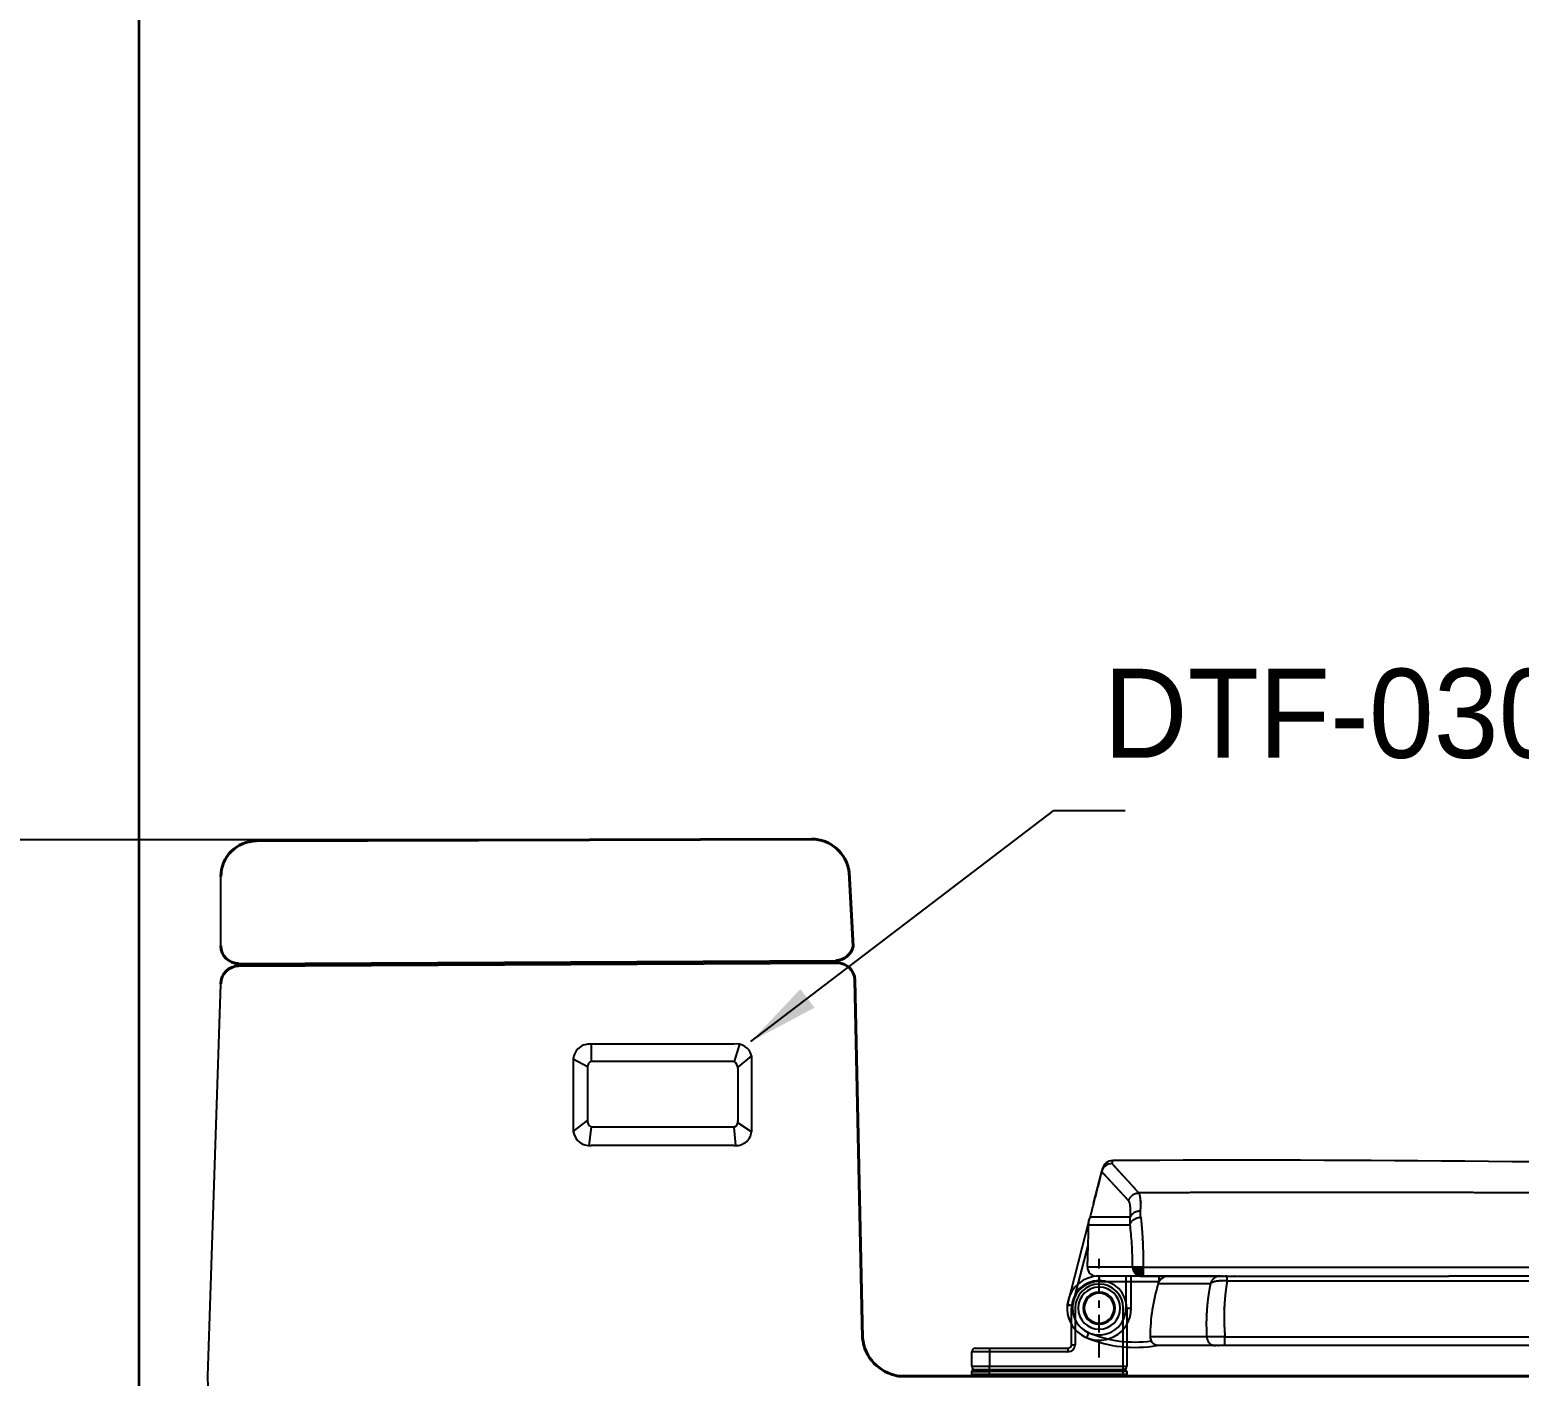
# Model space of a CAD drawing. Extents: x 1272 to 3698, y 823 to 4254.
# Drawn here: x 1716.7 to 2134.5, y 2160.8 to 2538.6 of the extents above; entities that cross this region are included whole.
import ezdxf

# ---------------------------------------------------------------- set-up
doc = ezdxf.new("R2010")
doc.units = 0
doc.header["$MEASUREMENT"] = 0
doc.linetypes.add('BORDER', pattern=[18, 5, -2, 5, -2, 2, -2])
doc.layers.get('0').update_dxf_attribs({"linetype": 'CONTINUOUS'})
doc.layers.get('Defpoints').update_dxf_attribs({"linetype": 'CONTINUOUS'})
for name, color, linetype in [('1', 2, 'CONTINUOUS'), ('Dim', 4, 'CONTINUOUS'), ('FAUCET', 4, 'CONTINUOUS'), ('Make2D$보임$선', 18, 'CONTINUOUS'), ('Make2D$보임$접선', 18, 'CONTINUOUS')]:
    doc.layers.add(name, color=color, linetype=linetype)
for name, color, linetype, lineweight in [('AM_6', 2, 'CONTINUOUS', 30), ('OUTLINE', 11, 'CONTINUOUS', 40), ('Y', 202, 'CONTINUOUS', 35)]:
    doc.layers.add(name, color=color, linetype=linetype, lineweight=lineweight)
doc.styles.add('h', font='', dxfattribs={"height": 30})
doc.styles.get("Standard").update_dxf_attribs({"font": 'txt.shx', "bigfont": 'ghs.shx'})
doc.styles.get('h').set_extended_font_data('Haansoft Batang')
doc.dimstyles.new('SERIM', dxfattribs={"dimscale": 10, "dimtxt": 3, "dimasz": 2, "dimexe": 1, "dimexo": 1.5, "dimgap": 1, "dimtad": 1, "dimtoh": 1, "dimdec": 0, "dimdsep": 46, "dimtxsty": 'h', "dimcen": -0.3, "dimclrt": 2, "dimadec": 0, "dimazin": 0, "dimtfac": 1, "dimtdec": 0, "dimtmove": 1, "dimatfit": 3, "dimfxl": 0, "dimtolj": 1, "dimtzin": 0, "dimarcsym": 0})
doc.dimstyles.get("Standard").update_dxf_attribs({"dimtxt": 0.18, "dimasz": 0.18, "dimexe": 0.18, "dimexo": 0.0625, "dimgap": 0.09, "dimtad": 0, "dimtih": 1, "dimtoh": 1, "dimdec": 4, "dimzin": 0, "dimdsep": 46, "dimtxsty": 'Standard', "dimcen": 0.09, "dimadec": 0, "dimazin": 0, "dimtfac": 1, "dimtdec": 4, "dimtofl": 0, "dimtmove": 0, "dimatfit": 0, "dimfxl": 0, "dimtolj": 1, "dimtzin": 0, "dimarcsym": 0})

# ---------------------------------------------------------------- blocks, each defined once
blk = doc.blocks.new('*D8')
at = {"layer": 'Defpoints', "color": 0}
for p in [(1876.98, 2311.36), (1645.04, 1781.01), (1877.04, 1781.01)]:
    blk.add_point(p, dxfattribs=at)
at = {"layer": 'Dim', "color": 0, "lineweight": -2}
for p, q in [((1866.98, 2311.36), (1616.24, 2311.36)), ((1645.04, 2282.56), (1645.04, 2070.18)), ((1645.04, 1809.81), (1645.04, 2022.18)), ((1867.04, 1781.01), (1616.24, 1781.01))]:
    blk.add_line(p, q, dxfattribs=at)
at = {"layer": 'Dim', "color": 0}
for points in [[(1640.24, 2282.56), (1649.84, 2282.56), (1645.04, 2311.36)], [(1640.24, 1809.81), (1649.84, 1809.81), (1645.04, 1781.01)]]:
    blk.add_solid(points, dxfattribs=at)
at = {"layer": 'Dim', "color": 0, "insert": (1645.04, 2046.18), "char_height": 40, "attachment_point": 5}
blk.add_mtext('\\A1;{\\H0.72x;530}', dxfattribs=at)

msp = doc.modelspace()

# ---------------------------------------------------------------- linework, layer by layer
for p, q in [((1874.17, 2253.98), (1874.17, 2249.11)), ((1915.79, 2253.99), (1914.29, 2249.11)), ((1869.17, 2249.88), (1873.15, 2247.72)), ((1919.17, 2250.77), (1915.29, 2247.58)), ((1869.17, 2229.51), (1873.14, 2232.62)), ((1919.17, 2229.43), (1915.29, 2231.92)), ((1873.66, 2225.56), (1874.29, 2230.72)), ((1914.8, 2225.54), (1914.29, 2230.72))]:
    msp.add_line(p, q)
at = {"color": 0, "ltscale": 50}
msp.add_line((2030.64, 2160.89), (1966.64, 2160.89), dxfattribs=at)
msp.add_circle((2016.68, 2179.94), 4.37, dxfattribs=at)
for centre, radius, start, end in [((1874.58, 2247.71), 1.43, 101.7858, 186.2046), ((1913.36, 2247.41), 1.94, 354.9548, 61.2904), ((1875.29, 2232.62), 2.16, 172.0736, 242.2832), ((1913.73, 2232.2), 1.58, 290.6327, 10.2856)]:
    msp.add_arc(centre, radius, start, end)
at = {"layer": '1', "color": 7, "linetype": 'BORDER'}
msp.add_line((2016.68, 2166.07), (2016.68, 2193.81), dxfattribs=at)
msp.add_line((2016.68, 2166.07), (2016.68, 2193.81), dxfattribs=at)
at = {"layer": '1', "color": 7}
for p, q in [((2008.93, 2169.69), (2008.93, 2179.94)), ((2009.93, 2179.94), (2009.93, 2169.69)), ((2023.43, 2163.69), (2023.43, 2179.94)), ((2024.43, 2179.94), (2024.43, 2163.69)), ((1981.93, 2168.69), (1985.93, 2168.69)), ((1985.93, 2168.69), (1985.93, 2167.69)), ((1985.93, 2168.69), (2007.93, 2168.69)), ((2007.93, 2168.69), (2007.93, 2167.69)), ((2008.93, 2169.69), (2009.93, 2169.69)), ((1980.93, 2163.69), (1980.93, 2167.69)), ((1985.93, 2167.69), (1980.93, 2167.69)), ((2007.93, 2167.69), (1985.93, 2167.69)), ((1985.93, 2167.69), (1985.93, 2163.69)), ((1980.93, 2163.69), (1985.93, 2163.69)), ((1980.93, 2161.39), (1980.93, 2162.19)), ((1980.93, 2162.19), (1985.93, 2162.19)), ((1980.93, 2161.39), (1985.93, 2161.39)), ((1981.43, 2162.69), (1985.93, 2162.69)), ((1981.43, 2160.89), (1985.93, 2160.89)), ((1985.93, 2163.69), (2023.43, 2163.69)), ((1985.93, 2162.69), (1985.93, 2163.69)), ((1985.93, 2162.69), (2023.43, 2162.69)), ((1985.93, 2162.69), (1985.93, 2162.19)), ((1985.93, 2161.39), (1985.93, 2162.19)), ((2023.43, 2162.19), (1985.93, 2162.19)), ((1985.93, 2160.89), (1985.93, 2161.39)), ((1985.93, 2161.39), (2023.43, 2161.39)), ((2023.93, 2160.89), (1985.93, 2160.89)), ((2023.43, 2163.69), (2024.43, 2163.69)), ((2023.43, 2162.69), (2023.43, 2163.69)), ((2023.43, 2162.69), (2023.43, 2162.19)), ((2023.43, 2162.69), (2023.93, 2162.69)), ((2023.43, 2161.39), (2023.43, 2162.19)), ((2024.43, 2162.19), (2023.43, 2162.19)), ((2023.43, 2160.89), (2023.43, 2161.39)), ((2023.43, 2161.39), (2024.43, 2161.39)), ((2024.43, 2162.19), (2024.43, 2161.39))]:
    msp.add_line(p, q, dxfattribs=at)
for centre, radius, start, end in [((2016.68, 2179.94), 7.75, 0, 180), ((2016.68, 2179.94), 6.75, 0, 180), ((1981.93, 2167.69), 1, 90, 180), ((2007.93, 2169.69), 1, 270, 0), ((2007.93, 2169.69), 2, 270, 0), ((1981.93, 2163.69), 1, 180, 270), ((1981.43, 2162.19), 0.5, 90, 180), ((1981.43, 2161.39), 0.5, 180, 270), ((2023.43, 2163.69), 1, 270, 0), ((2023.93, 2162.19), 0.5, 0, 90), ((2023.93, 2161.39), 0.5, 270, 0)]:
    msp.add_arc(centre, radius, start, end, dxfattribs=at)
at = {"layer": 'Dim', "color": 0}
for p, q in [((1770.3, 2281.61), (1770.3, 2301.01)), ((1775.3, 2276.61), (1942.78, 2277.51)), ((1766.68, 2160.9), (1770.3, 2270.95)), ((1770.3, 2021.01), (1766.68, 2160.9))]:
    msp.add_line(p, q, dxfattribs=at)
at = {"layer": 'Dim', "color": 7}
msp.add_line((1996.93, 2168.69), (2007.93, 2168.69), dxfattribs=at)
at = {"layer": 'FAUCET', "color": 0}
for p, q in [((1914.17, 2253.98), (1874.17, 2253.98)), ((1869.17, 2249.88), (1869.17, 2229.51)), ((1873.15, 2247.72), (1873.16, 2232.32)), ((1914.29, 2249.11), (1874.29, 2249.11)), ((1919.17, 2250.77), (1919.17, 2229.43)), ((1915.29, 2247.58), (1915.29, 2231.92)), ((1914.29, 2230.72), (1874.29, 2230.72)), ((1914.17, 2225.59), (1874.17, 2225.59))]:
    msp.add_line(p, q, dxfattribs=at)
for centre, radius, start, end in [((1873.66, 2249.51), 4.5, 83.4475, 175.1994), ((1915, 2249.77), 4.29, 13.4659, 101.1835), ((1873.66, 2230.07), 4.52, 187.1369, 276.583), ((1914.8, 2229.95), 4.41, 261.8824, 353.179)]:
    msp.add_arc(centre, radius, start, end, dxfattribs=at)
at = {"layer": 'Make2D$보임$선', "color": 7}
for p, q in [((2017.41, 2218.33), (2017.46, 2218.51)), ((2017.47, 2218.55), (2017.46, 2218.51)), ((2017.48, 2218.59), (2017.47, 2218.55)), ((2017.47, 2218.55), (2017.47, 2218.55)), ((2017.49, 2218.63), (2017.48, 2218.59)), ((2017.48, 2218.59), (2017.48, 2218.59)), ((2017.5, 2218.67), (2017.49, 2218.63)), ((2017.49, 2218.63), (2017.49, 2218.63)), ((2017.51, 2218.7), (2017.5, 2218.67)), ((2017.5, 2218.67), (2017.5, 2218.67)), ((2017.52, 2218.74), (2017.51, 2218.71)), ((2017.51, 2218.7), (2017.51, 2218.71)), ((2017.52, 2218.77), (2017.53, 2218.78)), ((2017.52, 2218.77), (2017.52, 2218.74)), ((2017.52, 2218.74), (2017.52, 2218.74)), ((2017.54, 2218.83), (2017.53, 2218.81)), ((2017.53, 2218.8), (2017.53, 2218.81)), ((2017.53, 2218.8), (2017.53, 2218.78)), ((2017.55, 2218.86), (2017.54, 2218.84)), ((2017.54, 2218.83), (2017.54, 2218.84)), ((2017.55, 2218.89), (2017.55, 2218.86)), ((2017.55, 2218.89), (2017.56, 2218.89)), ((2017.55, 2218.86), (2017.55, 2218.86)), ((2017.57, 2218.94), (2017.56, 2218.92)), ((2017.56, 2218.91), (2017.56, 2218.92)), ((2017.56, 2218.91), (2017.56, 2218.89)), ((2017.58, 2218.98), (2017.57, 2218.96)), ((2017.57, 2218.96), (2017.57, 2218.94)), ((2017.57, 2218.96), (2017.57, 2218.96)), ((2017.57, 2218.94), (2017.57, 2218.94)), ((2017.59, 2219.01), (2017.58, 2219)), ((2017.58, 2219), (2017.58, 2218.98)), ((2017.58, 2219), (2017.58, 2219)), ((2017.58, 2218.98), (2017.58, 2218.98)), ((2017.6, 2219.05), (2017.59, 2219.05)), ((2017.59, 2219.04), (2017.59, 2219.05)), ((2017.59, 2219.04), (2017.59, 2219.03)), ((2017.59, 2219.03), (2017.59, 2219.02)), ((2017.59, 2219.03), (2017.59, 2219.03)), ((2017.59, 2219.01), (2017.59, 2219.02)), ((2017.6, 2219.05), (2017.61, 2219.09)), ((2015.08, 2209.3), (2017.39, 2218.27)), ((2013.81, 2204.41), (2007.77, 2181.04)), ((2013.81, 2204.42), (2014.02, 2205.23)), ((2013.36, 2191.44), (2013.57, 2197.48)), ((2026.06, 2191.44), (2013.36, 2191.44)), ((2026.19, 2191.44), (2026.06, 2191.44)), ((2026.19, 2191.44), (2026.19, 2191.44)), ((2026.41, 2191.44), (2026.19, 2191.44)), ((2026.41, 2191.44), (2026.41, 2191.44)), ((2026.7, 2191.44), (2026.41, 2191.44)), ((2026.7, 2191.44), (2026.7, 2191.44)), ((2027.07, 2191.44), (2026.7, 2191.44)), ((2027.07, 2191.44), (2027.07, 2191.44)), ((2027.51, 2191.44), (2027.07, 2191.44)), ((2027.51, 2191.44), (2027.51, 2191.44)), ((2027.51, 2191.44), (2027.51, 2191.44)), ((2028, 2191.44), (2027.51, 2191.44)), ((2028.52, 2191.44), (2028, 2191.44)), ((2029.06, 2191.44), (2028.52, 2191.44)), ((2029.06, 2191.44), (2233.38, 2191.44)), ((2028.48, 2188.94), (2015.86, 2188.94)), ((2033.51, 2188.94), (2016.68, 2188.94)), ((2025.68, 2179.94), (2025.68, 2188.94)), ((2028.33, 2189.12), (2028.33, 2189.12)), ((2028.67, 2188.94), (2028.68, 2188.94)), ((2028.7, 2188.94), (2028.68, 2188.94)), ((2028.74, 2188.94), (2028.78, 2188.94)), ((2028.81, 2188.94), (2028.86, 2188.94)), ((2028.89, 2188.94), (2028.95, 2188.94)), ((2028.95, 2188.94), (2028.94, 2188.94)), ((2028.96, 2188.94), (2028.99, 2188.94)), ((2028.96, 2188.94), (2028.96, 2188.94)), ((2029.04, 2188.94), (2028.99, 2188.94)), ((2029.04, 2188.94), (2032.23, 2188.94)), ((2032.23, 2188.94), (2033.83, 2188.94)), ((2032.23, 2188.94), (2032.23, 2188.94)), ((2035.11, 2188.94), (2033.51, 2188.94)), ((2033.83, 2188.94), (2035.43, 2188.94)), ((2033.83, 2188.94), (2033.83, 2188.94)), ((2035.13, 2188.94), (2035.11, 2188.94)), ((2036.05, 2188.94), (2035.13, 2188.94)), ((2035.43, 2188.94), (2037.02, 2188.94)), ((2035.43, 2188.94), (2035.43, 2188.94)), ((2050.65, 2188.94), (2036.12, 2188.94)), ((2037.03, 2188.94), (2037.02, 2188.94)), ((2037.03, 2188.94), (2038.62, 2188.94)), ((2038.62, 2188.94), (2040.22, 2188.94)), ((2038.62, 2188.94), (2038.62, 2188.94)), ((2040.22, 2188.94), (2041.81, 2188.94)), ((2040.22, 2188.94), (2040.22, 2188.94)), ((2041.82, 2188.94), (2041.81, 2188.94)), ((2041.82, 2188.94), (2043.41, 2188.94)), ((2043.42, 2188.94), (2043.41, 2188.94)), ((2043.42, 2188.94), (2045.01, 2188.94)), ((2045.01, 2188.94), (2046.6, 2188.94)), ((2045.01, 2188.94), (2045.01, 2188.94)), ((2046.61, 2188.94), (2046.6, 2188.94)), ((2046.61, 2188.94), (2048.2, 2188.94)), ((2048.21, 2188.94), (2048.2, 2188.94)), ((2048.21, 2188.94), (2049.8, 2188.94)), ((2049.81, 2188.94), (2049.8, 2188.94)), ((2049.81, 2188.94), (2051.4, 2188.94)), ((2050.73, 2188.94), (2050.7, 2188.94)), ((2050.73, 2188.94), (2050.92, 2188.94)), ((2050.98, 2188.94), (2050.92, 2188.94)), ((2050.98, 2188.94), (2051.31, 2188.94)), ((2051.43, 2188.94), (2051.31, 2188.94)), ((2051.4, 2188.94), (2052.99, 2188.94)), ((2051.4, 2188.94), (2051.4, 2188.94)), ((2051.43, 2188.94), (2051.46, 2188.94)), ((2051.49, 2188.94), (2051.46, 2188.94)), ((2051.49, 2188.94), (2052, 2188.94)), ((2052.52, 2188.94), (2052, 2188.94)), ((2052.52, 2188.94), (2114.78, 2188.94)), ((2053, 2188.94), (2052.99, 2188.94)), ((2053, 2188.94), (2054.59, 2188.94)), ((2054.6, 2188.94), (2054.59, 2188.94)), ((2054.6, 2188.94), (2056.19, 2188.94)), ((2056.19, 2188.94), (2057.78, 2188.94)), ((2056.19, 2188.94), (2056.19, 2188.94)), ((2057.79, 2188.94), (2057.78, 2188.94)), ((2057.79, 2188.94), (2059.38, 2188.94)), ((2059.39, 2188.94), (2059.38, 2188.94)), ((2059.39, 2188.94), (2060.98, 2188.94)), ((2060.99, 2188.94), (2060.98, 2188.94)), ((2060.99, 2188.94), (2062.57, 2188.94)), ((2062.58, 2188.94), (2062.57, 2188.94)), ((2062.58, 2188.94), (2064.17, 2188.94)), ((2064.18, 2188.94), (2064.17, 2188.94)), ((2064.18, 2188.94), (2065.77, 2188.94)), ((2065.78, 2188.94), (2065.77, 2188.94)), ((2065.78, 2188.94), (2081.73, 2188.94)), ((2466.99, 2188.94), (2114.78, 2188.94)), ((2049.23, 2169.44), (2032.58, 2169.44)), ((2051.96, 2171.94), (2046.84, 2171.94)), ((2050.1, 2169.44), (2049.29, 2169.44)), ((2051.92, 2169.44), (2050.24, 2169.44)), ((2455.18, 2169.44), (2051.92, 2169.44)), ((2051.97, 2171.94), (2051.96, 2171.94)), ((2051.97, 2171.94), (2457.32, 2171.94))]:
    msp.add_line(p, q, dxfattribs=at)
for centre, radius, start, end in [((2020.3, 2217.51), 3, 90.3387, 165.4135), ((2020.51, 2218.34), 3, 90.3003, 165.5), ((2057.18, -4778.56), 7000, 86.850809, 90.300263), ((2017.41, 2218.27), 0.0154, 165.4229, 194.6718), ((2020.3, 2217.51), 3, 165.4481, 165.4842), ((2015.86, 2191.44), 2.5, 180.0233, 270.0233), ((2028.81, 2191.44), 2.62, 179.9744, 200.5533), ((2028.81, 2191.44), 2.62, 179.9743, 200.546), ((2028.72, 2191.4), 2.52, 200.4893, 223.3849), ((2029.2, 2191.44), 2.8, 179.9463, 199.1572), ((2029.21, 2191.44), 2.8, 179.9458, 199.1331), ((2028.98, 2191.35), 2.55, 199.001, 221.1158), ((2028.97, 2191.35), 2.55, 199.0263, 221.1554), ((2029.81, 2191.44), 3.1, 179.9169, 197.153), ((2029.81, 2191.44), 3.11, 179.9166, 197.127), ((2028.61, 2191.3), 2.36, 223.3559, 247.2273), ((2028.61, 2191.31), 2.38, 223.4417, 244.3217), ((2028.71, 2191.12), 2.2, 221.0733, 245.5139), ((2028.73, 2191.14), 2.23, 221.2255, 240.978), ((2030.7, 2191.43), 3.63, 179.8961, 194.5771), ((2030.72, 2191.43), 3.64, 179.8959, 194.5411), ((2032.11, 2191.43), 4.6, 179.8925, 191.4266), ((2032.13, 2191.43), 4.61, 179.8926, 191.3982), ((2034.67, 2191.43), 6.67, 179.9112, 187.8411), ((2034.67, 2191.43), 6.68, 179.9113, 187.8321), ((2033.09, 2191.22), 5.08, 187.8705, 193.6279), ((2041.86, 2191.43), 13.34, 179.9508, 183.9073), ((2041.89, 2191.43), 13.37, 179.9509, 183.8968), ((2016.68, 2179.94), 9, 90, 247.3801), ((2016.68, 2179.94), 5.9, 90, 270), ((2016.68, 2179.94), 5.9, 270, 90), ((2028.57, 2191.2), 2.26, 247.2878, 269.6009), ((2028.61, 2190.91), 1.97, 245.6396, 269.8698), ((2028.63, 2190.98), 2.04, 245.8581, 250.5698), ((2028.71, 2190.64), 1.7, 243.3035, 250.1045), ((2028.68, 2190.54), 1.6, 242.8983, 269.78), ((2028.78, 2190.22), 1.29, 239.1189, 252.5201), ((2028.87, 2189.81), 0.88, 232.1343, 252.5113), ((2029.01, 2189.51), 0.595, 220.815, 241.5758), ((2080.88, 2171.94), 49.9, 162.6349, 179.9994), ((2036.11, 2185.94), 3, 149.9467, 162.6348), ((2036.11, 2185.93), 3.01, 89.9706, 149.9249), ((2009.22, 2180.66), 1.5, 165.5, 174.484), ((2016.68, 2179.94), 4.5, 0, 180), ((2016.68, 2179.94), 4.2, 90, 270), ((2016.68, 2179.94), 4.2, 270, 90), ((2016.68, 2179.94), 9, 174.484, 0), ((2016.68, 2179.94), 4.5, 180, 0), ((2026.68, 2203.94), 35, 247.3801, 280.1873), ((2033.47, 2171.94), 2.5, 180.0026, 208.3322), ((2053.31, 2155.84), 16.16, 94.7751, 94.7836)]:
    msp.add_arc(centre, radius, start, end, dxfattribs=at)
for points, knots in [([(2017.4, 2218.26), (2017.12, 2217.19), (2016.84, 2216.12), (2016.56, 2215.05), (2016.42, 2214.5), (2016.28, 2213.95), (2016.14, 2213.4), (2015.99, 2212.85), (2015.85, 2212.3), (2015.71, 2211.75), (2015.57, 2211.2), (2015.43, 2210.65), (2015.28, 2210.1), (2015.14, 2209.55), (2015, 2209), (2014.86, 2208.45), (2014.78, 2208.18), (2014.71, 2207.9), (2014.64, 2207.63), (2014.57, 2207.35), (2014.5, 2207.08), (2014.43, 2206.8), (2014.36, 2206.53), (2014.29, 2206.25), (2014.22, 2205.98), (2014.18, 2205.84), (2014.14, 2205.7), (2014.11, 2205.56), (2014.1, 2205.53), (2014.09, 2205.5), (2014.08, 2205.46)], [0.0233432, 0.0233432, 0.0233432, 0.0233432, 0.02665861, 0.02665861, 0.02665861, 0.0283632, 0.0283632, 0.0283632, 0.03006779, 0.03006779, 0.03006779, 0.03177237, 0.03177237, 0.03177237, 0.03347696, 0.03347696, 0.03347696, 0.03432925, 0.03432925, 0.03432925, 0.03518155, 0.03518155, 0.03518155, 0.03603384, 0.03603384, 0.03603384, 0.03645999, 0.03645999, 0.03645999, 0.03656264, 0.03656264, 0.03656264, 0.03656264]), ([(2013.57, 2197.48), (2013.6, 2198.46), (2013.63, 2199.44), (2013.69, 2201.29), (2013.72, 2202.48), (2013.74, 2203.31)], [-0.02942415, -0.02942415, -0.02942415, -0.02942415, -0.026255785, -0.026255785, -0.023463208, -0.023463208, -0.023463208, -0.023463208]), ([(2013.74, 2203.31), (2013.74, 2203.53), (2013.76, 2203.75), (2013.78, 2204.06), (2013.79, 2204.16), (2013.81, 2204.34), (2013.82, 2204.46), (2013.81, 2204.41)], [-0.015923695, -0.015923695, -0.015923695, -0.015923695, -0.015193615, -0.015193615, -0.014828533, -0.014828533, -0.014515373, -0.014515373, -0.014515373, -0.014515373]), ([(2032.87, 2169.49), (2032.87, 2169.49), (2032.87, 2169.49), (2032.84, 2169.5), (2032.79, 2169.52), (2032.71, 2169.54), (2032.57, 2169.59), (2032.29, 2169.71), (2031.93, 2169.94), (2031.56, 2170.3), (2031.36, 2170.6), (2031.27, 2170.76)], [0, 0, 0, 0, 0.00404, 0.011503, 0.092192, 0.147313, 0.27346, 0.532845, 1.043733, 1.556275, 2.101426, 2.101426, 2.101426, 2.101426])]:
    msp.add_open_spline(points, degree=3, knots=knots, dxfattribs=at)
for points in [[(2014.08, 2205.46), (2014.06, 2205.38), (2014.04, 2205.3), (2014.02, 2205.23)], [(2050.1, 2169.44), (2050.12, 2169.44), (2050.14, 2169.44), (2050.16, 2169.44)], [(2050.16, 2169.44), (2050.19, 2169.44), (2050.21, 2169.44), (2050.24, 2169.44)]]:
    msp.add_open_spline(points, degree=3, dxfattribs=at)
for points, weights in [([(2026.84, 2190.52), (2026.99, 2190.04), (2027.28, 2189.67)], [0.890165042945, 0.853553390593, 0.853553390593]), ([(2027.28, 2189.67), (2026.99, 2190.04), (2026.84, 2190.52)], [0.853553390593, 0.853553390593, 0.890165042945]), ([(2026.89, 2189.67), (2026.86, 2189.7), (2026.84, 2189.72)], [0.853553390593, 0.853553390593, 0.85369640486]), ([(2027.19, 2190.52), (2027.32, 2190.04), (2027.56, 2189.67)], [0.890165042945, 0.853553390593, 0.853553390593]), ([(2027.56, 2189.67), (2027.32, 2190.04), (2027.19, 2190.52)], [0.853553390593, 0.853553390593, 0.890165042945]), ([(2027.28, 2189.67), (2027.57, 2189.31), (2027.95, 2189.12)], [0.853553390593, 0.853553390593, 0.890165042945]), ([(2027.94, 2189.12), (2027.57, 2189.31), (2027.28, 2189.67)], [0.890113845814, 0.853565680772, 0.853553394725]), ([(2027.56, 2189.67), (2027.81, 2189.31), (2028.13, 2189.12)], [0.853553390593, 0.853553390593, 0.890165042945]), ([(2028.12, 2189.12), (2027.8, 2189.31), (2027.56, 2189.67)], [0.890165042945, 0.853567115138, 0.853553395738]), ([(2027.89, 2189.67), (2027.7, 2190.04), (2027.6, 2190.52)], [0.853553398575, 0.853570485499, 0.890165042945]), ([(2027.61, 2190.52), (2027.7, 2190.04), (2027.89, 2189.67)], [0.890165042945, 0.853553390593, 0.853553390593]), ([(2027.89, 2189.67), (2028.08, 2189.31), (2028.33, 2189.12)], [0.853553390593, 0.853553390593, 0.890165042945]), ([(2028.33, 2189.12), (2028.08, 2189.31), (2027.89, 2189.67)], [0.890165042945, 0.853570421524, 0.853553398516]), ([(2028.06, 2190.52), (2028.13, 2190.04), (2028.26, 2189.67)], [0.890165042945, 0.853553390593, 0.853553390593]), ([(2028.26, 2189.67), (2028.25, 2189.7), (2028.24, 2189.72)], [0.853553395517, 0.853554229711, 0.85369640486]), ([(2028.26, 2189.67), (2028.39, 2189.31), (2028.56, 2189.12)], [0.853553390593, 0.853553390593, 0.890165042945]), ([(2028.56, 2189.12), (2028.39, 2189.31), (2028.26, 2189.67)], [0.890165042945, 0.853566852086, 0.853553395543]), ([(2028.55, 2190.52), (2028.58, 2190.04), (2028.65, 2189.67)], [0.890165042945, 0.853557698562, 0.8535533911]), ([(2028.65, 2189.67), (2028.58, 2190.04), (2028.55, 2190.52)], [0.853553390593, 0.853553390593, 0.890165042945]), ([(2028.65, 2189.67), (2028.72, 2189.31), (2028.8, 2189.12)], [0.853553390593, 0.853553390593, 0.890165042945]), ([(2028.8, 2189.12), (2028.71, 2189.31), (2028.65, 2189.67)], [0.890118322939, 0.853557823889, 0.853553391131]), ([(2027.8, 2189.12), (2027.77, 2189.13), (2027.75, 2189.14)], [0.890165042945, 0.887944698135, 0.885859008025]), ([(2028.13, 2189.12), (2028.42, 2188.94), (2028.74, 2188.94)], [0.890165042945, 0.926741170906, 0.999857936905]), ([(2028.33, 2189.12), (2028.56, 2188.94), (2028.81, 2188.94)], [0.890165042945, 0.926750817788, 0.999896508257]), ([(2028.56, 2189.12), (2028.72, 2188.94), (2028.88, 2188.94)], [0.890165042945, 0.926735222606, 0.999834156217]), ([(2028.61, 2188.94), (2028.6, 2188.94), (2028.58, 2188.94)], [0.988586685233, 0.985554171778, 0.982589761067]), ([(2028.8, 2189.12), (2028.88, 2188.94), (2028.96, 2188.94)], [0.890165042945, 0.926776695297, 1]), ([(2028.91, 2188.96), (2028.85, 2188.99), (2028.8, 2189.12)], [0.958834762722, 0.91567801136, 0.890211998164]), ([(2051.92, 2169.44), (2051.97, 2169.44), (2051.97, 2171.94)], [1, 0.707065322042, 1])]:
    msp.add_rational_spline(points, weights, degree=2, dxfattribs=at)
at = {"layer": 'Make2D$보임$접선', "color": 7}
for p, q in [((2013.74, 2203.31), (2025.36, 2203.31)), ((2025.4, 2205.46), (2014.08, 2205.46)), ((2009.22, 2180.66), (2013.57, 2197.48)), ((2016.68, 2188.94), (2016.68, 2187.44)), ((2016.68, 2187.44), (2033.51, 2187.44)), ((2024.18, 2188.94), (2024.18, 2179.94)), ((2033.25, 2186.83), (2047.89, 2186.83)), ((2033.51, 2187.44), (2033.51, 2188.94)), ((2469.53, 2187.54), (2052.57, 2187.54)), ((2007.77, 2181.04), (2009.22, 2180.66)), ((2007.72, 2180.81), (2009.22, 2180.66)), ((2024.18, 2179.94), (2025.68, 2179.94)), ((2013.22, 2171.63), (2013.8, 2173.02)), ((2046.84, 2171.94), (2030.97, 2171.94))]:
    msp.add_line(p, q, dxfattribs=at)
for centre, radius, start, end in [((2020.3, 2217.52), 3, 90.2701, 165.4887), ((2020.3, 2220.51), 0.0199, 165.6738, 191.0807), ((2016.68, 2179.94), 7.5, 90, 247.3801), ((2016.68, 2179.94), 7.5, 174.484, 0), ((2026.68, 2203.94), 33.5, 247.3801, 277.8712)]:
    msp.add_arc(centre, radius, start, end, dxfattribs=at)
for points, knots in [([(2020.28, 2220.52), (2020.35, 2220.8), (2020.41, 2221), (2020.44, 2221.14), (2020.48, 2221.28), (2020.5, 2221.34), (2020.5, 2221.34)], [-0.04807769, -0.04807769, -0.04807769, -0.04807769, -0.02403885, -0.02403885, -0.02403885, -0.00012656, -0.00012656, -0.00012656, -0.00012656]), ([(2026.06, 2191.44), (2026.05, 2193.73), (2025.97, 2195.91), (2025.73, 2199.93), (2025.57, 2201.74), (2025.36, 2203.31)], [0, 0, 0, 0, 0.00712662, 0.00712662, 0.01426433, 0.01426433, 0.01426433, 0.01426433]), ([(2046.84, 2171.94), (2046.84, 2171.78), (2046.87, 2171.45), (2047.06, 2170.82), (2047.51, 2170.13), (2048.33, 2169.57), (2048.97, 2169.44), (2049.29, 2169.44)], [0, 0, 0, 0, 0.49073, 0.980727, 1.956245, 2.924308, 3.88709, 3.88709, 3.88709, 3.88709])]:
    msp.add_open_spline(points, degree=3, knots=knots, dxfattribs=at)
for points, weights, degree, knots in [([(2027.82, 2212.27), (2026.85, 2213.34), (2025.96, 2214.31), (2025.16, 2215.18), (2024.36, 2216.06), (2023.64, 2216.84), (2023.01, 2217.53), (2022.39, 2218.21), (2021.84, 2218.81), (2021.38, 2219.31), (2020.94, 2219.8), (2020.57, 2220.2), (2020.28, 2220.51)], [1, 1.00000000018, 1.00000000036, 1.00000000054, 1.00000000054, 1.00000000054, 1.00000000054, 1.00000000054, 1.00000000054, 1.00000000055, 1.00000000036, 1.00000000018, 1], 3, [-0.1116406, -0.1116406, -0.1116406, -0.1116406, -0.0835542, -0.0835542, -0.0835542, -0.0554678, -0.0554678, -0.0554678, -0.0273813, -0.0273813, -0.0273813, 0, 0, 0, 0]), ([(2024.95, 2210.05), (2023.98, 2211.11), (2023.09, 2212.08), (2022.29, 2212.95), (2021.48, 2213.82), (2020.77, 2214.6), (2020.14, 2215.29), (2019.5, 2215.97), (2018.96, 2216.57), (2018.5, 2217.06), (2018.05, 2217.55), (2017.68, 2217.95), (2017.4, 2218.26)], [1, 1.0000000003, 1.00000000059, 1.00000000089, 1.00000000089, 1.00000000089, 1.00000000089, 1.00000000089, 1.00000000089, 1.0000000009, 1.0000000006, 1.0000000003, 1], 3, [0, 0, 0, 0, 0.0280942, 0.0280942, 0.0280942, 0.0561883, 0.0561883, 0.0561883, 0.0842825, 0.0842825, 0.0842825, 0.1117065, 0.1117065, 0.1117065, 0.1117065]), ([(2231.62, 2211.29), (2218.82, 2211.49), (2206.03, 2211.65), (2193.23, 2211.81), (2180.43, 2211.94), (2167.62, 2212.07), (2154.82, 2212.16), (2142.01, 2212.25), (2129.2, 2212.31), (2116.38, 2212.37), (2103.56, 2212.4), (2090.74, 2212.43), (2077.92, 2212.42), (2065.09, 2212.42), (2052.26, 2212.38), (2040.04, 2212.34), (2027.82, 2212.27)], [1, 0.999999051119, 1, 0.999999087139, 1, 0.9999991174, 1, 0.99999914215, 1, 0.999999161599, 1, 0.999999175908, 1, 0.999999185195, 1, 0.999999264988, 1], 2, [0, 0, 0, 25.590555, 25.590555, 51.19148, 51.19148, 76.803091, 76.803091, 102.425668, 102.425668, 128.059458, 128.059458, 153.704677, 153.704677, 179.361515, 179.361515, 203.805123, 203.805123, 203.805123]), ([(2028.28, 2207.14), (2028.3, 2207.48), (2028.32, 2207.82), (2028.33, 2208.15), (2028.33, 2208.46), (2028.34, 2208.76), (2028.34, 2209.06), (2028.34, 2209.2), (2028.34, 2209.34), (2028.33, 2209.48), (2028.33, 2209.55), (2028.33, 2209.61), (2028.33, 2209.68), (2028.33, 2209.71), (2028.33, 2209.74), (2028.32, 2209.78), (2028.32, 2209.81), (2028.32, 2209.84), (2028.32, 2209.87), (2028.31, 2210.11), (2028.3, 2210.34), (2028.28, 2210.57), (2028.26, 2210.77), (2028.23, 2210.97), (2028.2, 2211.16), (2028.18, 2211.33), (2028.14, 2211.49), (2028.1, 2211.64), (2028.07, 2211.77), (2028.03, 2211.89), (2027.97, 2212.01), (2027.93, 2212.12), (2027.87, 2212.21), (2027.82, 2212.27)], [1, 0.999947340855, 0.999947340855, 1, 0.999921873597, 0.999921873597, 1, 0.999972542209, 0.999972542209, 1, 1, 1, 1, 1, 1, 1, 1, 1, 1, 0.999787534952, 0.999787534952, 1, 0.999604736693, 0.999604736693, 1, 0.999165743046, 0.999165743046, 1, 0.99794296038, 0.99794296038, 1, 1, 1, 1], 3, [0, 0, 0, 0, 1.00988, 1.00988, 1.00988, 1.919466, 1.919466, 1.919466, 2.336901, 2.336901, 2.336901, 2.337346, 2.337346, 2.337346, 2.337569, 2.337569, 2.337569, 2.337792, 2.337792, 2.337792, 3.040984, 3.040984, 3.040984, 3.635916, 3.635916, 3.635916, 4.127028, 4.127028, 4.127028, 4.519714, 4.519714, 4.519714, 4.521496, 4.521496, 4.521496, 4.521496]), ([(2025.4, 2205.46), (2025.42, 2205.76), (2025.44, 2206.06), (2025.45, 2206.36), (2025.46, 2206.64), (2025.46, 2206.91), (2025.46, 2207.18), (2025.46, 2207.3), (2025.46, 2207.43), (2025.46, 2207.55), (2025.46, 2207.61), (2025.45, 2207.67), (2025.45, 2207.73), (2025.45, 2207.76), (2025.45, 2207.79), (2025.45, 2207.81), (2025.45, 2207.84), (2025.45, 2207.87), (2025.45, 2207.9), (2025.44, 2208.11), (2025.42, 2208.32), (2025.4, 2208.53), (2025.39, 2208.7), (2025.36, 2208.88), (2025.33, 2209.05), (2025.31, 2209.2), (2025.27, 2209.34), (2025.23, 2209.48), (2025.2, 2209.6), (2025.16, 2209.71), (2025.11, 2209.81), (2025.07, 2209.9), (2025.01, 2209.98), (2024.95, 2210.05)], [1, 0.99993508603, 0.99993508603, 1, 0.999903576306, 0.999903576306, 1, 0.999966095396, 0.999966095396, 1, 1, 1, 1, 1, 1, 1, 1, 1, 1, 0.999737923856, 0.999737923856, 1, 0.99951454528, 0.99951454528, 1, 0.998987185446, 0.998987185446, 1, 0.997573434595, 0.997573434595, 1, 0.993443531478, 0.993443531478, 1], 3, [0, 0, 0, 0, 0.901997, 0.901997, 0.901997, 1.714201, 1.714201, 1.714201, 2.086912, 2.086912, 2.086912, 2.087314, 2.087314, 2.087314, 2.087515, 2.087515, 2.087515, 2.087717, 2.087717, 2.087717, 2.715776, 2.715776, 2.715776, 3.247744, 3.247744, 3.247744, 3.688171, 3.688171, 3.688171, 4.042869, 4.042869, 4.042869, 4.322068, 4.322068, 4.322068, 4.322068]), ([(2028.34, 2205.45), (2028.31, 2205.67), (2028.3, 2205.9), (2028.28, 2206.11), (2028.28, 2206.32), (2028.27, 2206.53), (2028.27, 2206.74), (2028.27, 2206.94), (2028.28, 2207.14)], [1, 0.999761803631, 1, 0.999770393445, 1, 0.999776889129, 1, 0.999781610029, 1], 2, [0, 0, 0, 0.443192, 0.443192, 0.872439, 0.872439, 1.288587, 1.288587, 1.692357, 1.692357, 1.692357]), ([(2025.36, 2203.31), (2025.34, 2203.59), (2025.33, 2203.87), (2025.33, 2204.15), (2025.33, 2204.42), (2025.34, 2204.68), (2025.36, 2204.95), (2025.37, 2205.21), (2025.4, 2205.46)], [1, 0.99967231933, 1, 0.99968387098, 1, 0.999693313217, 1, 0.999700998567, 1], 2, [0, 0, 0, 0.563557, 0.563557, 1.110321, 1.110321, 1.641663, 1.641663, 2.158757, 2.158757, 2.158757]), ([(2028.34, 2205.45), (2028.4, 2204.97), (2028.45, 2204.49), (2028.5, 2204), (2028.55, 2203.49), (2028.59, 2202.97), (2028.63, 2202.45), (2028.68, 2201.91), (2028.72, 2201.36), (2028.76, 2200.81), (2028.79, 2200.22), (2028.83, 2199.64), (2028.86, 2199.06), (2028.87, 2198.91), (2028.87, 2198.76), (2028.88, 2198.6), (2028.88, 2198.53), (2028.89, 2198.45), (2028.89, 2198.38), (2028.89, 2198.34), (2028.89, 2198.3), (2028.9, 2198.26), (2028.9, 2198.22), (2028.9, 2198.18), (2028.9, 2198.15), (2028.92, 2197.83), (2028.93, 2197.52), (2028.94, 2197.21), (2028.96, 2196.58), (2028.99, 2195.95), (2029, 2195.31), (2029.02, 2194.66), (2029.03, 2194.01), (2029.04, 2193.35), (2029.05, 2192.72), (2029.06, 2192.08), (2029.06, 2191.44)], [1, 0.99996807089, 0.99996807089, 1, 0.999975722206, 0.999975722206, 1, 0.999980552562, 0.999980552562, 1, 0.999983695888, 0.999983695888, 1, 1, 1, 1, 1, 1, 1, 1, 1, 1, 1, 1, 1, 0.999996589704, 0.999996589704, 1, 0.999987734382, 0.999987734382, 1, 0.999989028964, 0.999989028964, 1, 0.999990785879, 0.999990785879, 1], 3, [0, 0, 0, 0, 1.458097, 1.458097, 1.458097, 3.014028, 3.014028, 3.014028, 4.667172, 4.667172, 4.667172, 6.418485, 6.418485, 6.418485, 6.419007, 6.419007, 6.419007, 6.419268, 6.419268, 6.419268, 6.419398, 6.419398, 6.419398, 6.419529, 6.419529, 6.419529, 7.351693, 7.351693, 7.351693, 9.256088, 9.256088, 9.256088, 11.21334, 11.21334, 11.21334, 13.12641, 13.12641, 13.12641, 13.12641]), ([(2047.89, 2186.83), (2047.76, 2186.21), (2047.64, 2185.58), (2047.53, 2184.96), (2047.42, 2184.29), (2047.32, 2183.62), (2047.23, 2182.94), (2047.13, 2182.26), (2047.06, 2181.57), (2046.99, 2180.88), (2046.92, 2180.18), (2046.87, 2179.48), (2046.83, 2178.78), (2046.82, 2178.69), (2046.82, 2178.6), (2046.81, 2178.51), (2046.81, 2178.42), (2046.8, 2178.33), (2046.8, 2178.24), (2046.79, 2178.07), (2046.78, 2177.89), (2046.78, 2177.71), (2046.76, 2177.35), (2046.75, 2176.99), (2046.74, 2176.64), (2046.73, 2175.92), (2046.73, 2175.2), (2046.74, 2174.48), (2046.75, 2173.75), (2046.78, 2173.03), (2046.82, 2172.3), (2046.83, 2172.18), (2046.83, 2172.06), (2046.84, 2171.94)], [1, 0.999897736852, 0.999897736852, 1, 0.999886417393, 0.999886417393, 1, 0.999884951455, 0.999884951455, 1, 0.999882853933, 0.999882853933, 1, 1, 1, 1, 1, 1.00000000001, 1.00000000001, 0.999992588586, 0.999992588586, 1.00000000001, 0.999970346959, 0.999970346959, 1.00000000001, 0.999881046587, 0.999881046587, 1.00000000001, 0.999880062196, 0.999880062196, 1.00000000001, 0.999999999659, 0.999999999311, 0.999999998964], 3, [0, 0, 0, 0, 1.911463, 1.911463, 1.911463, 3.949532, 3.949532, 3.949532, 6.02277, 6.02277, 6.02277, 8.134533, 8.134533, 8.134533, 8.134822, 8.134822, 8.134822, 8.135111, 8.135111, 8.135111, 8.670131, 8.670131, 8.670131, 9.743147, 9.743147, 9.743147, 11.90216, 11.90216, 11.90216, 14.080616, 14.080616, 14.080616, 14.080996, 14.080996, 14.080996, 14.080996]), ([(2052.57, 2187.54), (2052.43, 2187.55), (2052.29, 2187.56), (2052.16, 2187.57), (2052.02, 2187.58), (2051.88, 2187.59), (2051.74, 2187.59), (2051.61, 2187.59), (2051.47, 2187.6), (2051.34, 2187.6), (2051.32, 2187.6), (2051.3, 2187.6), (2051.29, 2187.6), (2051.27, 2187.6), (2051.25, 2187.6), (2051.24, 2187.6), (2051.2, 2187.6), (2051.17, 2187.6), (2051.14, 2187.59), (2051.07, 2187.59), (2051, 2187.59), (2050.94, 2187.59), (2050.81, 2187.59), (2050.68, 2187.58), (2050.56, 2187.58), (2050.44, 2187.57), (2050.31, 2187.56), (2050.19, 2187.55), (2050.13, 2187.54), (2050.08, 2187.54), (2050.02, 2187.53), (2049.99, 2187.53), (2049.96, 2187.53), (2049.93, 2187.52), (2049.92, 2187.52), (2049.9, 2187.52), (2049.89, 2187.52), (2049.87, 2187.52), (2049.86, 2187.51), (2049.85, 2187.51), (2049.74, 2187.5), (2049.63, 2187.48), (2049.52, 2187.47), (2049.42, 2187.45), (2049.32, 2187.43), (2049.22, 2187.41), (2049.13, 2187.39), (2049.04, 2187.37), (2048.95, 2187.35), (2048.87, 2187.33), (2048.79, 2187.3), (2048.71, 2187.28), (2048.67, 2187.26), (2048.63, 2187.25), (2048.59, 2187.24), (2048.56, 2187.23), (2048.52, 2187.21), (2048.49, 2187.2), (2048.42, 2187.17), (2048.36, 2187.15), (2048.3, 2187.11), (2048.24, 2187.09), (2048.19, 2187.06), (2048.13, 2187.03), (2048.09, 2187), (2048.04, 2186.97), (2048, 2186.93), (2047.96, 2186.9), (2047.92, 2186.87), (2047.89, 2186.83)], [1, 0.999943568831, 0.99994356883, 1, 0.999941889631, 0.999941889631, 1, 0.999937541934, 0.999937541934, 1, 1, 1, 1, 1, 1, 1, 1, 1, 1, 1, 1, 1, 0.999925413436, 0.999925413436, 1, 0.999914533682, 0.999914533682, 1, 0.999975643762, 0.999975643762, 1, 1, 1, 1, 1, 1, 1, 1, 1, 1, 0.999875740699, 0.999875740699, 1, 0.999847981444, 0.999847981444, 1, 0.999805341165, 0.999805341165, 1, 0.999738870248, 0.999738870248, 1, 0.999916153651, 0.999916153651, 1, 0.999900720102, 0.999900720102, 1, 0.999488498525, 0.999488498525, 1, 0.999260298403, 0.999260298403, 1, 0.998895320738, 0.998895320738, 1, 0.998320763395, 0.998320763395, 1], 3, [0, 0, 0, 0, 0.415836, 0.415836, 0.415836, 0.827675, 0.827675, 0.827675, 1.23574, 1.23574, 1.23574, 1.23579, 1.23579, 1.23579, 1.23584, 1.23584, 1.23584, 1.235941, 1.235941, 1.235941, 1.236142, 1.236142, 1.236142, 1.617497, 1.617497, 1.617497, 1.98268, 1.98268, 1.98268, 2.159369, 2.159369, 2.159369, 2.159469, 2.159469, 2.159469, 2.15952, 2.15952, 2.15952, 2.15957, 2.15957, 2.15957, 2.487291, 2.487291, 2.487291, 2.789213, 2.789213, 2.789213, 3.067254, 3.067254, 3.067254, 3.322878, 3.322878, 3.322878, 3.442655, 3.442655, 3.442655, 3.556479, 3.556479, 3.556479, 3.765037, 3.765037, 3.765037, 3.950498, 3.950498, 3.950498, 4.115541, 4.115541, 4.115541, 4.262952, 4.262952, 4.262952, 4.262952]), ([(2052.57, 2187.54), (2052.5, 2187.11), (2052.42, 2186.67), (2052.36, 2186.23), (2052.26, 2185.58), (2052.18, 2184.93), (2052.1, 2184.28), (2052.03, 2183.62), (2051.96, 2182.95), (2051.91, 2182.28), (2051.85, 2181.6), (2051.81, 2180.92), (2051.78, 2180.24), (2051.77, 2180.16), (2051.77, 2180.07), (2051.77, 2179.98), (2051.76, 2179.9), (2051.76, 2179.81), (2051.76, 2179.73), (2051.75, 2179.55), (2051.74, 2179.38), (2051.74, 2179.21), (2051.73, 2178.86), (2051.72, 2178.52), (2051.72, 2178.17), (2051.71, 2177.47), (2051.72, 2176.77), (2051.73, 2176.08), (2051.75, 2175.37), (2051.78, 2174.67), (2051.82, 2173.97), (2051.84, 2173.61), (2051.86, 2173.26), (2051.89, 2172.9), (2051.9, 2172.73), (2051.92, 2172.55), (2051.93, 2172.37), (2051.94, 2172.28), (2051.95, 2172.2), (2051.95, 2172.11), (2051.96, 2172.06), (2051.96, 2172.02), (2051.97, 2171.97), (2051.97, 2171.97), (2051.97, 2171.96), (2051.97, 2171.96), (2051.97, 2171.95), (2051.97, 2171.95), (2051.97, 2171.95), (2051.97, 2171.95), (2051.97, 2171.95), (2051.97, 2171.94), (2051.97, 2171.94), (2051.97, 2171.94), (2051.97, 2171.94), (2051.97, 2171.94), (2051.97, 2171.94), (2051.97, 2171.94)], [1, 0.999955287641, 0.999955287641, 1, 0.999904070413, 0.999904070413, 1, 0.999903123761, 0.999903123761, 1, 0.999901566603, 0.999901566603, 1, 1.00000000001, 1.00000000002, 1.00000000002, 1.00000000003, 1.00000000004, 1.00000000004, 0.999993779534, 0.999993779534, 1.00000000004, 0.999975118177, 0.999975118177, 1.00000000004, 0.999900197169, 0.999900197169, 1.00000000004, 0.999899304762, 0.999899304762, 1.00000000004, 0.999974557386, 0.999974557386, 1.00000000004, 0.999993596234, 0.999993596234, 1.00000000004, 1.00000000005, 1.00000000005, 1.00000000006, 1.00000000006, 1.00000000006, 1.00000000007, 1.00000000007, 1.00000000007, 1.00000000007, 1.00000000007, 1.00000000007, 1.00000000007, 1.00000000007, 1.00000000007, 1.00000000007, 1.00000000007, 1.00000000007, 1.00000000007, 0.999999997582, 0.999999995096, 0.999999992611], 3, [0, 0, 0, 0, 1.327915, 1.327915, 1.327915, 3.297666, 3.297666, 3.297666, 5.303492, 5.303492, 5.303492, 7.34828, 7.34828, 7.34828, 7.348563, 7.348563, 7.348563, 7.348846, 7.348846, 7.348846, 7.867183, 7.867183, 7.867183, 8.906925, 8.906925, 8.906925, 10.999522, 10.999522, 10.999522, 13.111279, 13.111279, 13.111279, 14.175007, 14.175007, 14.175007, 14.708955, 14.708955, 14.708955, 14.709239, 14.709239, 14.709239, 14.70938, 14.70938, 14.70938, 14.709398, 14.709398, 14.709398, 14.709407, 14.709407, 14.709407, 14.709411, 14.709411, 14.709411, 14.709414, 14.709414, 14.709414, 14.709415, 14.709415, 14.709415, 14.709415])]:
    msp.add_rational_spline(points, weights, degree=degree, knots=knots, dxfattribs=at)
for points, weights in [([(2024.95, 2210.05), (2025.55, 2212.24), (2027.82, 2212.27)], [1, 0.796060209253, 1]), ([(2028.28, 2207.14), (2026.04, 2207.19), (2025.4, 2205.46)], [1, 0.800648635756, 1]), ([(2025.36, 2203.31), (2025.69, 2205.31), (2028.34, 2205.45)], [1, 0.747869723173, 1]), ([(2026.06, 2191.44), (2026.06, 2188.96), (2028.51, 2188.94)], [0.999999993843, 0.709090198015, 0.996060038592]), ([(2029.06, 2191.44), (2029.06, 2188.94), (2029.04, 2188.94)], [1, 0.707106781187, 1]), ([(2050.7, 2188.94), (2048.53, 2188.94), (2047.89, 2186.83)], [1, 0.805565746609, 1]), ([(2052.57, 2187.54), (2052.55, 2188.94), (2052.52, 2188.94)], [1, 0.875872299007, 1])]:
    msp.add_rational_spline(points, weights, degree=2, dxfattribs=at)
at = {"layer": 'OUTLINE', "color": 0}
for p, q in [((1780.3, 2311.01), (1935.99, 2311.52)), ((1947.65, 2281.37), (1946.52, 2302.28)), ((1775.3, 2275.95), (1943.14, 2276.84)), ((1950.3, 2171.54), (1948.13, 2272.02)), ((1960.29, 2160.9), (2478.3, 2160.81))]:
    msp.add_line(p, q, dxfattribs=at)
for centre, radius, start, end in [((1780.3, 2301.01), 10, 90, 180), ((1936.05, 2300.97), 10.55, 7.0916, 90.2836), ((1775.3, 2281.61), 5, 180, 270), ((1942.78, 2282.51), 5, 270, 346.8555), ((1775.3, 2270.95), 5, 90, 180), ((1943.14, 2271.84), 5, 2.0454, 90), ((1962.31, 2172.81), 12.08, 185.9834, 260.3565)]:
    msp.add_arc(centre, radius, start, end, dxfattribs=at)
at = {"layer": 'Y', "color": 0}
msp.add_line((1747.3, 3190.72), (1747.3, 1781.01), dxfattribs=at)

# ---------------------------------------------------------------- texts
at = {"layer": 'AM_6', "color": 0, "insert": (2017.88, 2343.07), "char_height": 25, "attachment_point": 4, "style": 'h'}
msp.add_mtext('{\\fGulim|b0|i0|c129|p50;DTF-030ZN(502G)}', dxfattribs=at)

# ---------------------------------------------------------------- dimensions: what is measured, and where the dimension line sits
at = {"layer": 'Dim', "color": 0}
dim = msp.add_linear_dim(base=(1645.04, 1781.01), p1=(1876.98, 2311.36), p2=(1877.04, 1781.01), angle=90, text='{\\H0.72x;<>}', dimstyle='Standard', override={"dimscale": 160, "dimtxt": 0.25, "dimgap": 0.06, "dimdec": 0, "dimatfit": 3}, dxfattribs=at)
dim.commit()
dim.dimension.update_dxf_attribs({"geometry": '*D8', "text_midpoint": (1645.04, 2046.18), "dimtype": 160})

# ---------------------------------------------------------------- leaders
msp.add_leader([(1918.96, 2254.72), (2003.96, 2319.58), (2023.96, 2319.58)], dimstyle='SERIM', override={"dimse1": 1}, dxfattribs=at)

doc.saveas('drawing.dxf')
